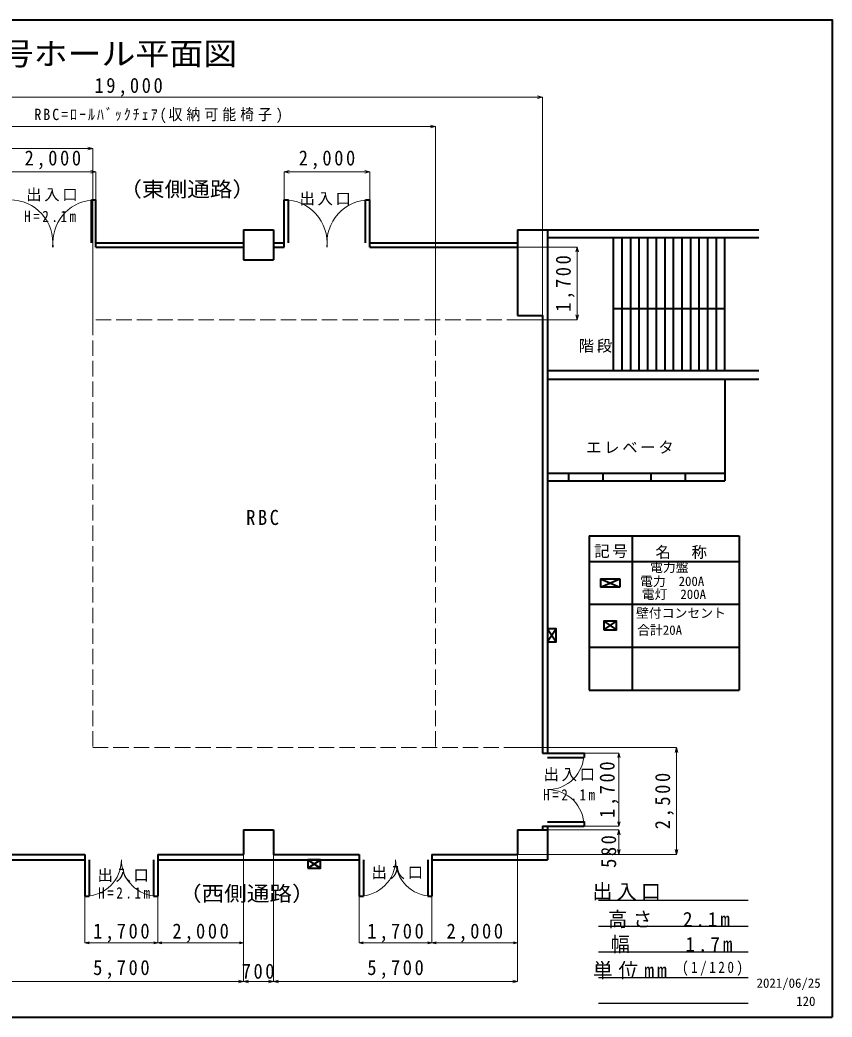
# Model space of a CAD drawing. Units: millimetres, scale not verified. Extents: x -14304 to 19416, y -6860 to 16411.
# Drawn here: x 458 to 19416, y -6860 to 16411 of the extents above; entities that cross this region are included whole.
import ezdxf
from ezdxf.enums import TextEntityAlignment as Align

# ---------------------------------------------------------------- set-up
doc = ezdxf.new("R2010")
doc.units = ezdxf.units.MM
doc.header["$LTSCALE"] = 120
doc.linetypes.add('DASHED3', pattern=[4, 3, -1])
doc.layers.add('0-0', color=2, linetype='Continuous', lineweight=18)
doc.layers.add('0-1', color=7, linetype='Continuous', lineweight=40)
doc.styles.add('ＭＳ ゴシック', font='')
doc.styles.get('ＭＳ ゴシック').set_extended_font_data('MS Gothic')

msp = doc.modelspace()

# ---------------------------------------------------------------- linework, layer by layer
at = {"layer": '0-0'}
for p, q in [((-6673.7, 14605.7), (12656.3, 14605.7)), ((12656.3, 14605.7), (12540.4, 14636.8)), ((12656.3, 14605.7), (12540.4, 14574.7)), ((12656.3, 14605.7), (12656.3, 9161.9)), ((-6673.7, 13922.8), (10156.3, 13922.8)), ((10156.3, 13922.8), (10040.4, 13953.8)), ((10156.3, 13922.8), (10040.4, 13891.7)), ((10156.3, 13922.8), (10156.3, 9411.9)), ((-6673.7, 13407.1), (2156.3, 13407.1)), ((2156.3, 13407.1), (2040.4, 13438.2)), ((2156.3, 13407.1), (2040.4, 13376.1)), ((2156.3, 13407.1), (2156.3, 9411.9)), ((13466.6, 11111.9), (12076.3, 11111.9)), ((13466.6, 11111.9), (13435.6, 10996)), ((13466.6, 9411.9), (13466.6, 11111.9)), ((13466.6, 11111.9), (13497.7, 10996)), ((13466.6, 9411.9), (12076.3, 9411.9)), ((13466.6, 9411.9), (13435.6, 9527.8)), ((13466.6, 9411.9), (13497.7, 9527.8)), ((12656.3, -263.1), (12656.3, -568.1)), ((15785.1, -568.1), (12076.3, -568.1)), ((15785.1, -568.1), (15754, -684)), ((15785.1, -3068.1), (15785.1, -568.1)), ((15785.1, -568.1), (15816.1, -684)), ((14440.5, -2488.1), (12076.3, -2488.1)), ((14440.5, -2488.1), (14409.4, -2604)), ((14440.5, -3068.1), (14440.5, -2488.1)), ((14440.5, -2488.1), (14471.5, -2604)), ((14440.5, -3068.1), (14409.4, -2952.2)), ((14440.5, -3068.1), (14471.5, -2952.2)), ((15785.1, -3068.1), (15754, -2952.2)), ((15785.1, -3068.1), (15816.1, -2952.2)), ((5676.3, -6030.6), (5676.3, -3068.1)), ((5676.3, -6030.6), (5676.3, -3068.1)), ((5676.3, -6030.6), (5676.3, -3068.1)), ((6376.3, -6030.6), (6376.3, -3068.1)), ((6376.3, -6030.6), (6376.3, -3068.1)), ((6376.3, -6030.6), (6376.3, -3068.1)), ((12076.3, -6030.6), (12076.3, -3068.1)), ((15785.1, -3068.1), (12076.3, -3068.1)), ((14440.5, -3068.1), (12076.3, -3068.1)), ((5676.3, -6030.6), (-23.7, -6030.6)), ((5676.3, -6030.6), (5560.4, -5999.5)), ((5676.3, -6030.6), (5560.4, -6061.7)), ((5676.3, -6030.6), (5792.2, -5999.5)), ((5676.3, -6030.6), (6376.3, -6030.6)), ((5676.3, -6030.6), (5792.2, -6061.7)), ((6376.3, -6030.6), (6260.4, -5999.5)), ((6376.3, -6030.6), (6260.4, -6061.7)), ((6376.3, -6030.6), (6492.2, -5999.5)), ((12076.3, -6030.6), (6376.3, -6030.6)), ((6376.3, -6030.6), (6492.2, -6061.7)), ((12076.3, -6030.6), (11960.4, -5999.5)), ((12076.3, -6030.6), (11960.4, -6061.7))]:
    msp.add_line(p, q, dxfattribs=at)
at = {"layer": '0-0', "color": 5, "linetype": 'DASHED3', "lineweight": 9}
for p, q in [((2156.3, 9411.9), (2156.3, -568.1)), ((2226.3, 9411.9), (12656.3, 9411.9)), ((10156.3, 9411.9), (10156.3, -568.1)), ((2156.3, -568.1), (12656.3, -568.1))]:
    msp.add_line(p, q, dxfattribs=at)
at = {"layer": '0-1', "color": 2, "lineweight": 18}
for p, q in [((226.3, 12864.4), (2226.3, 12864.4)), ((2226.3, 12864.4), (2110.4, 12895.5)), ((2226.3, 12864.4), (2110.4, 12833.4)), ((2226.3, 12864.4), (2226.3, 11211.9)), ((6626.3, 12864.4), (6742.2, 12895.5)), ((6626.3, 12864.4), (8626.3, 12864.4)), ((6626.3, 12864.4), (6742.2, 12833.4)), ((6626.3, 12864.4), (6626.3, 11211.9)), ((8626.3, 12864.4), (8510.4, 12895.5)), ((8626.3, 12864.4), (8510.4, 12833.4)), ((8626.3, 12864.4), (8626.3, 11211.9)), ((14440.5, -703.1), (12776.3, -703.1)), ((14440.5, -703.1), (14414.6, -799.7)), ((14440.5, -2403.1), (14440.5, -703.1)), ((14440.5, -703.1), (14466.4, -799.7)), ((14440.5, -2403.1), (14414.6, -2306.5)), ((14440.5, -2403.1), (14466.4, -2306.5)), ((14440.5, -2403.1), (12776.3, -2403.1)), ((1976.3, -5129), (1976.3, -3188.1)), ((3676.3, -5129), (3676.3, -3188.1)), ((5676.3, -5129), (5676.3, -3188.1)), ((6376.3, -5129), (6376.3, -3188.1)), ((8376.3, -5129), (8376.3, -3188.1)), ((10076.3, -5129), (10076.3, -3188.1)), ((12076.3, -5129), (12076.3, -3188.1)), ((1976.3, -5129), (2072.9, -5103.1)), ((3676.3, -5129), (3579.7, -5103.1)), ((3676.3, -5129), (3772.9, -5103.1)), ((5676.3, -5129), (5579.7, -5103.1)), ((8376.3, -5129), (8472.9, -5103.1)), ((10076.3, -5129), (9979.7, -5103.1)), ((10076.3, -5129), (10172.9, -5103.1)), ((12076.3, -5129), (11979.7, -5103.1)), ((3676.3, -5129), (1976.3, -5129)), ((1976.3, -5129), (2072.9, -5154.9)), ((3676.3, -5129), (3579.7, -5154.9)), ((5676.3, -5129), (3676.3, -5129)), ((3676.3, -5129), (3772.9, -5154.9)), ((5676.3, -5129), (5579.7, -5154.9)), ((10076.3, -5129), (8376.3, -5129)), ((8376.3, -5129), (8472.9, -5154.9)), ((10076.3, -5129), (9979.7, -5154.9)), ((12076.3, -5129), (10076.3, -5129)), ((10076.3, -5129), (10172.9, -5154.9)), ((12076.3, -5129), (11979.7, -5154.9))]:
    msp.add_line(p, q, dxfattribs=at)
at = {"layer": '0-1'}
for p, q in [((2126.3, 11211.9), (2126.3, 12211.9)), ((2126.3, 12211.9), (2226.3, 12211.9)), ((2226.3, 11211.9), (2226.3, 12211.9)), ((6626.3, 11211.9), (6626.3, 12211.9)), ((6626.3, 12211.9), (6726.3, 12211.9)), ((6726.3, 11211.9), (6726.3, 12211.9)), ((8526.3, 11211.9), (8526.3, 12211.9)), ((8526.3, 12211.9), (8626.3, 12211.9)), ((8626.3, 11211.9), (8626.3, 12211.9)), ((5676.3, 11511.9), (6376.3, 11511.9)), ((5676.3, 11511.9), (5676.3, 10811.9)), ((5676.3, 11511.9), (6376.3, 11511.9)), ((6376.3, 11511.9), (6376.3, 10811.9)), ((12076.3, 11511.9), (12076.3, 10811.9)), ((12076.3, 11511.9), (12776.3, 11511.9)), ((12776.3, 11511.9), (12776.3, 10811.9)), ((12776.3, 11511.9), (17707.8, 11511.9)), ((2226.3, 11211.9), (5676.3, 11211.9)), ((2226.3, 11111.9), (2226.3, 11211.9)), ((6376.3, 11211.9), (6626.3, 11211.9)), ((6626.3, 11111.9), (6626.3, 11211.9)), ((8626.3, 11211.9), (12076.3, 11211.9)), ((8626.3, 11111.9), (8626.3, 11211.9)), ((12776.3, 11331.9), (17707.8, 11331.9)), ((14316.3, 8226.9), (14316.3, 11331.9)), ((14516.3, 8226.9), (14516.3, 11331.9)), ((14716.3, 8226.9), (14716.3, 11331.9)), ((14916.3, 8226.9), (14916.3, 11331.9)), ((15116.3, 8226.9), (15116.3, 11331.9)), ((15316.3, 8226.9), (15316.3, 11331.9)), ((15516.3, 8226.9), (15516.3, 11331.9)), ((15716.3, 8226.9), (15716.3, 11331.9)), ((15916.3, 8226.9), (15916.3, 11331.9)), ((16116.3, 8226.9), (16116.3, 11331.9)), ((16316.3, 8226.9), (16316.3, 11331.9)), ((16516.3, 8226.9), (16516.3, 11331.9)), ((16716.3, 8226.9), (16716.3, 11331.9)), ((16916.3, 8226.9), (16916.3, 11331.9)), ((2226.3, 11111.9), (5676.3, 11111.9)), ((6376.3, 11111.9), (6626.3, 11111.9)), ((8626.3, 11111.9), (12076.3, 11111.9)), ((5676.3, 10811.9), (6376.3, 10811.9)), ((12076.3, 10811.9), (12076.3, 9511.9)), ((12776.3, 10811.9), (12776.3, -703.1)), ((14316.3, 9679.4), (16916.3, 9679.4)), ((12776.3, 8226.9), (17707.8, 8226.9)), ((12776.3, 8026.9), (17707.8, 8026.9)), ((16916.3, 8026.9), (16916.3, 5656.9)), ((12776.3, 5836.9), (16916.3, 5836.9)), ((13263.8, 5836.9), (13263.8, 5656.9)), ((14063.8, 5836.9), (14063.8, 5656.9)), ((15188.8, 5836.9), (15188.8, 5656.9)), ((15988.8, 5836.9), (15988.8, 5656.9)), ((12776.3, 5656.9), (16916.3, 5656.9)), ((13749.2, 4372.2), (13749.2, 772.2)), ((14749.2, 4372.2), (14749.2, 772.2)), ((17249.2, 4372.2), (17249.2, 772.2)), ((12656.3, 4011.9), (12656.3, 3311.9)), ((12776.3, 4011.9), (12776.3, 3311.9)), ((13749.2, 3772.2), (17249.2, 3772.2)), ((12656.3, 3311.9), (12656.3, -703.1)), ((14009.9, 3371.2), (14009.9, 3171.2)), ((14009.9, 3371.2), (14459.9, 3171.2)), ((14009.9, 3171.2), (14459.9, 3371.2)), ((14009.9, 3371.2), (14459.9, 3371.2)), ((14459.9, 3371.2), (14459.9, 3171.2)), ((14459.9, 3171.2), (14009.9, 3171.2)), ((13749.2, 2772.2), (17249.2, 2772.2)), ((14084.9, 2379.7), (14384.9, 2179.7)), ((14084.9, 2179.7), (14384.9, 2379.7)), ((12976.3, 2196.9), (12776.3, 1896.9)), ((12776.3, 2196.9), (12976.3, 1896.9)), ((13749.2, 1772.2), (17249.2, 1772.2)), ((13749.2, 772.2), (17249.2, 772.2)), ((12656.3, -703.1), (12776.3, -703.1)), ((12776.3, -803.1), (13626.3, -803.1)), ((5676.3, -2488.1), (6376.3, -2488.1)), ((5676.3, -2488.1), (5676.3, -3068.1)), ((12076.3, -2488.1), (12776.3, -2488.1)), ((12076.3, -2488.1), (12076.3, -3068.1)), ((12656.3, -2403.1), (12776.3, -2403.1)), ((12656.3, -2403.1), (12656.3, -2488.1)), ((12776.3, -2403.1), (12776.3, -2488.1)), ((12776.3, -2403.1), (13626.3, -2403.1)), ((12776.3, -2488.1), (12776.3, -3188.1)), ((-2723.7, -3188.1), (1976.3, -3188.1)), ((1976.3, -3068.1), (1976.3, -3188.1)), ((1976.3, -3188.1), (1976.3, -4038.1)), ((2076.3, -3188.1), (2076.3, -4038.1)), ((3576.3, -3188.1), (3576.3, -4038.1)), ((3676.3, -3068.1), (5676.3, -3068.1)), ((3676.3, -3188.1), (3676.3, -4038.1)), ((5676.3, -3188.1), (6376.3, -3188.1)), ((7176.3, -3188.1), (7476.3, -3388.1)), ((7176.3, -3388.1), (7476.3, -3188.1)), ((8376.3, -3068.1), (8376.3, -3188.1)), ((8376.3, -3188.1), (8376.3, -4038.1)), ((8476.3, -3188.1), (8476.3, -4038.1)), ((9976.3, -3188.1), (9976.3, -4038.1)), ((10076.3, -3068.1), (12076.3, -3068.1)), ((10076.3, -3188.1), (10076.3, -4038.1)), ((12076.3, -3188.1), (12776.3, -3188.1)), ((1976.3, -4038.1), (2076.3, -4038.1)), ((3576.3, -4038.1), (3676.3, -4038.1)), ((8376.3, -4038.1), (8476.3, -4038.1)), ((9976.3, -4038.1), (10076.3, -4038.1)), ((-14303.9, -6860.5), (19415.7, -6860.5))]:
    msp.add_line(p, q, dxfattribs=at)
at = {"layer": '0-1', "color": 3, "lineweight": 25}
for p, q in [((13960, -4135.4), (17460, -4135.4)), ((13960, -4735.4), (17460, -4735.4)), ((13960, -5335.4), (17460, -5335.4)), ((13960, -5935.4), (17460, -5935.4)), ((13960, -6535.4), (17460, -6535.4))]:
    msp.add_line(p, q, dxfattribs=at)
at = {"layer": '0-1'}
for points in [[(-14303.9, 16411.4), (19415.7, 16411.4), (19415.7, -6860.5)], [(12076.3, 9511.9), (12656.3, 9511.9), (12656.3, 4011.9)], [(13749.2, 4372.2), (15574.3, 4372.2), (17249.2, 4372.2)], [(12776.3, -703.1), (13626.3, -703.1), (13626.3, -803.1)], [(12776.3, -2303.1), (13626.3, -2303.1), (13626.3, -2403.1)], [(-23.7, -2488.1), (-23.7, -3068.1), (1976.3, -3068.1)], [(6376.3, -2488.1), (6376.3, -3068.1), (8376.3, -3068.1)], [(3676.3, -3068.1), (3676.3, -3188.1), (8376.3, -3188.1)], [(10076.3, -3068.1), (10076.3, -3188.1), (12076.3, -3188.1)]]:
    msp.add_lwpolyline(points, dxfattribs=at)
for points in [[(14084.9, 2179.7), (14384.9, 2179.7), (14384.9, 2379.7), (14084.9, 2379.7)], [(12776.3, 2196.9), (12776.3, 1896.9), (12976.3, 1896.9), (12976.3, 2196.9)], [(7176.3, -3388.1), (7476.3, -3388.1), (7476.3, -3188.1), (7176.3, -3188.1)]]:
    msp.add_lwpolyline(points, close=True, dxfattribs=at)
at = {"layer": '0-1', "color": 5, "lineweight": 9}
for centre, radius, start, end in [((226.3, 11211.9), 1000, 354.26083, 90), ((2226.3, 11211.9), 1000, 95.73917, 185.73917), ((6626.3, 11211.9), 1000, 354.26083, 90), ((8626.3, 11211.9), 1000, 90, 185.73917), ((12776.3, -703.1), 850, 270, 0), ((12776.3, -2403.1), 850, 0, 90), ((1976.3, -3188.1), 850, 270, 0), ((3676.3, -3188.1), 850, 180, 270), ((3676.3, -3188.1), 850, 180, 270), ((8376.3, -3188.1), 850, 270, 0), ((10076.3, -3188.1), 850, 180, 270), ((10076.3, -3188.1), 850, 180, 270)]:
    msp.add_arc(centre, radius, start, end, dxfattribs=at)

# ---------------------------------------------------------------- texts
at = {"layer": '0-0', "color": 7, "style": 'ＭＳ ゴシック', "width": 1.1}
for s, p in [('（東側通路）', (2778.8, 12179)), ('（西側通路）', (4170.1, -4259.8))]:
    msp.add_text(s, height=351.9, dxfattribs=at).set_placement(p, align=Align.BOTTOM_LEFT)
at = {"layer": '0-0', "color": 4, "style": 'ＭＳ ゴシック'}
for s, p in [('2021/06/25', (17653.7, -6243.9)), ('120', (18578.6, -6667.8))]:
    msp.add_text(s, height=219.9, dxfattribs=at).set_placement(p, align=Align.BOTTOM_LEFT)
at = {"layer": '0-0', "color": 7, "char_height": 351.9, "attachment_point": 7, "style": 'ＭＳ ゴシック'}
for s, insert in [('\\T1.28;\\W0.9;19,000', (2197.2, 14617.8)), ('\\T1.27;\\W0.9;RBC', (5739.5, 4618.5)), ('\\T1.28;\\W0.9;5,700', (2166.3, -5970.6)), ('\\T1.28;\\W0.9;5,700', (8566.3, -5970.6)), ('\\T1.27;\\W0.9;700', (5636.3, -5970.6))]:
    msp.add_mtext(s, dxfattribs=dict(at, insert=insert))
at = {"layer": '0-0', "color": 7, "char_height": 351.9, "attachment_point": 7, "rotation": 90, "style": 'ＭＳ ゴシック'}
for s, insert in [('\\T1.28;\\W0.9;1,700', (13406.6, 9601.9)), ('\\T1.28;\\W0.9;2,500', (15725.1, -2478.1)), ('\\T1.27;\\W0.9;580', (14380.2, -3378.1))]:
    msp.add_mtext(s, dxfattribs=dict(at, insert=insert))
at = {"layer": '0-1', "color": 3, "style": 'ＭＳ ゴシック', "width": 1.1}
msp.add_text('１号ホール平面図', height=527.9, dxfattribs=at).set_placement((-807.1, 15200.7), align=Align.BOTTOM_LEFT)
at = {"layer": '0-1', "color": 4, "style": 'ＭＳ ゴシック'}
for s, p in [('電力盤', (15166.9, 3462.6)), ('電力\u3000200A', (14933.7, 3133.5)), ('電灯\u3000200A', (14974.9, 2831.7)), ('壁付コンセント', (14837.7, 2392.8)), ('合計20A', (14865.2, 1995.1))]:
    msp.add_text(s, height=219.9, dxfattribs=at).set_placement(p, align=Align.BOTTOM_LEFT)
at = {"layer": '0-1', "attachment_point": 7, "style": 'ＭＳ ゴシック'}
for s, insert, char_height in [('\\T1.29;\\W0.9;RBC=ﾛｰﾙﾊﾞｯｸﾁｪｱ(収納可能椅子)', (795.5, 14004.7), 263.9), ('\\T1.28;\\W0.9;2,000', (566.3, 12924.4), 351.9), ('\\T1.28;\\W0.9;2,000', (6966.3, 12924.4), 351.9), ('\\T1.17;出入口', (604.2, 12174.1), 263.9), ('\\T1.17;出入口', (6982.7, 12080), 263.9), ('\\T1.39;\\W0.85;H=2.1m', (555.6, 11690.8), 263.9), ('\\T1.17;階段', (13500, 8645), 263.9), ('\\T1.17;エレベータ', (13673.7, 6287.7), 263.9), ('\\T1.17;記号', (13863.9, 3852.2), 263.9), ('\\T1.17;名\u3000称', (15292.6, 3829.6), 263.9), ('\\T1.17;出入口', (12681.2, -1357.5), 263.9), ('\\T1.39;\\W0.85;H=2.1m', (12671.2, -1809.9), 263.9), ('\\T1.17;出入口', (2266.7, -3709.4), 263.9), ('\\T1.17;出入口', (8664.4, -3644.6), 263.9), ('\\T1.39;\\W0.85;H=2.1m', (2282.9, -4098.1), 263.9), ('\\T1.28;\\W0.9;1,700', (2166.3, -5119), 351.9), ('\\T1.28;\\W0.9;2,000', (4016.3, -5119), 351.9), ('\\T1.28;\\W0.9;1,700', (8566.3, -5119), 351.9), ('\\T1.28;\\W0.9;2,000', (10416.3, -5119), 351.9), ('\\T1.39;\\W0.85;(1/120)', (15912.7, -5900), 263.9)]:
    msp.add_mtext(s, dxfattribs=dict(at, insert=insert, char_height=char_height))
at = {"layer": '0-1', "insert": (14430.5, -2213.1), "char_height": 351.9, "attachment_point": 7, "rotation": 90, "style": 'ＭＳ ゴシック'}
msp.add_mtext('\\T1.28;\\W0.9;1,700', dxfattribs=at)
at = {"layer": '0-1', "color": 4, "char_height": 343.1, "attachment_point": 7, "style": 'ＭＳ ゴシック'}
for s, insert in [('\\T1.21;出入口', (13820.4, -4139.7)), ('\\T1.31;\\W0.95;高さ\u30002.1m', (14188.5, -4787.1)), ('\\T1.31;\\W0.95;幅\u3000\u30001.7m', (14248.5, -5369.7)), ('\\T1.28;単位mm', (13829.4, -5978.3))]:
    msp.add_mtext(s, dxfattribs=dict(at, insert=insert))

doc.saveas('drawing.dxf')
